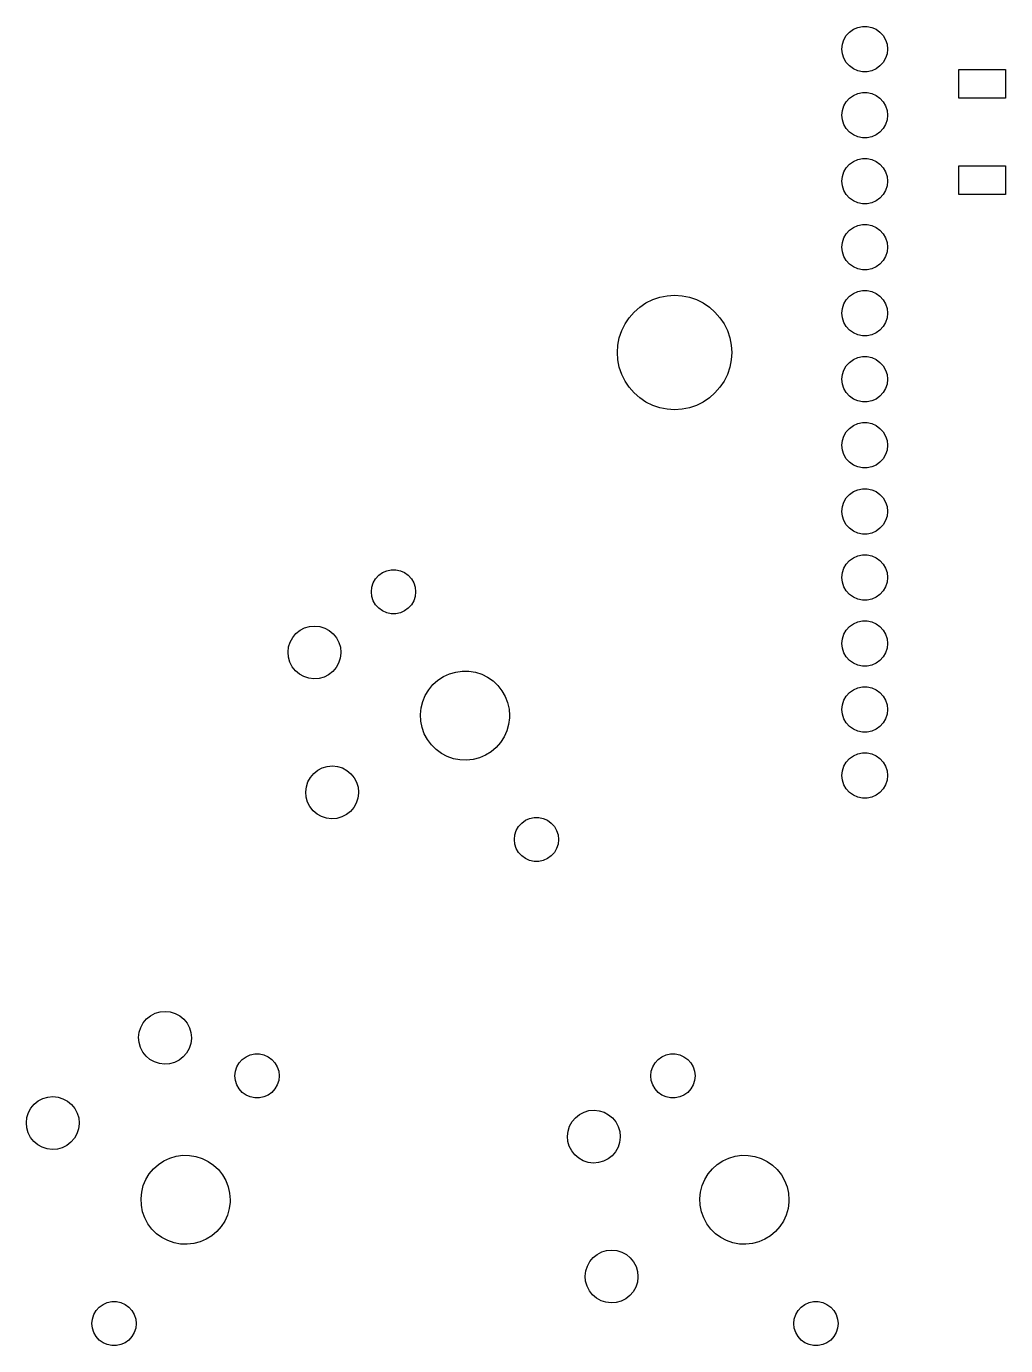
# Model space of a CAD drawing. Extents: x 195 to 313, y -163 to -63.
# Drawn here: x 214.1 to 251.8, y -114 to -63.3 of the extents above; entities that cross this region are included whole.
import ezdxf

# ---------------------------------------------------------------- set-up
doc = ezdxf.new("R2010")
doc.units = 0
doc.layers.add('BLACK', color=7, linetype='CONTINUOUS')

msp = doc.modelspace()

# ---------------------------------------------------------------- linework, layer by layer
at = {"layer": 'BLACK', "linetype": 'CONTINUOUS'}
for p, q in [((245.794, -63.4733), (245.942, -63.3656)), ((245.942, -63.3656), (246.109, -63.2911)), ((246.109, -63.2911), (246.288, -63.253)), ((246.288, -63.253), (246.472, -63.253)), ((246.472, -63.253), (246.651, -63.2911)), ((246.651, -63.2911), (246.818, -63.3656)), ((246.818, -63.3656), (246.966, -63.4733)), ((245.523, -63.9423), (245.579, -63.7681)), ((245.579, -63.7681), (245.671, -63.6095)), ((245.671, -63.6095), (245.794, -63.4733)), ((246.966, -63.4733), (247.089, -63.6095)), ((247.089, -63.6095), (247.181, -63.7681)), ((247.181, -63.7681), (247.237, -63.9423)), ((245.504, -64.1245), (245.523, -63.9423)), ((245.523, -64.3067), (245.504, -64.1245)), ((245.579, -64.481), (245.523, -64.3067)), ((247.237, -64.3067), (247.181, -64.481)), ((247.237, -63.9423), (247.256, -64.1245)), ((247.256, -64.1245), (247.237, -64.3067)), ((245.671, -64.6396), (245.579, -64.481)), ((245.794, -64.7758), (245.671, -64.6396)), ((245.942, -64.8834), (245.794, -64.7758)), ((246.109, -64.9579), (245.942, -64.8834)), ((246.818, -64.8834), (246.651, -64.9579)), ((246.966, -64.7758), (246.818, -64.8834)), ((247.089, -64.6396), (246.966, -64.7758)), ((247.181, -64.481), (247.089, -64.6396)), ((250, -66.0145), (250, -64.9145)), ((250, -64.9145), (251.8, -64.9145)), ((251.8, -64.9145), (251.8, -66.0145)), ((246.288, -64.996), (246.109, -64.9579)), ((246.472, -64.996), (246.288, -64.996)), ((246.651, -64.9579), (246.472, -64.996)), ((245.794, -66.0133), (245.942, -65.9056)), ((245.942, -65.9056), (246.109, -65.8311)), ((246.109, -65.8311), (246.288, -65.793)), ((246.288, -65.793), (246.472, -65.793)), ((246.472, -65.793), (246.651, -65.8311)), ((246.651, -65.8311), (246.818, -65.9056)), ((246.818, -65.9056), (246.966, -66.0133)), ((245.523, -66.4823), (245.579, -66.3081)), ((245.579, -66.3081), (245.671, -66.1495)), ((245.671, -66.1495), (245.794, -66.0133)), ((246.966, -66.0133), (247.089, -66.1495)), ((247.089, -66.1495), (247.181, -66.3081)), ((247.181, -66.3081), (247.237, -66.4823)), ((251.8, -66.0145), (250, -66.0145)), ((245.504, -66.6645), (245.523, -66.4823)), ((245.523, -66.8467), (245.504, -66.6645)), ((245.579, -67.021), (245.523, -66.8467)), ((247.237, -66.8467), (247.181, -67.021)), ((247.237, -66.4823), (247.256, -66.6645)), ((247.256, -66.6645), (247.237, -66.8467)), ((245.671, -67.1796), (245.579, -67.021)), ((245.794, -67.3158), (245.671, -67.1796)), ((245.942, -67.4234), (245.794, -67.3158)), ((246.109, -67.4979), (245.942, -67.4234)), ((246.818, -67.4234), (246.651, -67.4979)), ((246.966, -67.3158), (246.818, -67.4234)), ((247.089, -67.1796), (246.966, -67.3158)), ((247.181, -67.021), (247.089, -67.1796)), ((246.288, -67.536), (246.109, -67.4979)), ((246.472, -67.536), (246.288, -67.536)), ((246.651, -67.4979), (246.472, -67.536)), ((245.794, -68.5533), (245.942, -68.4456)), ((245.942, -68.4456), (246.109, -68.3711)), ((246.109, -68.3711), (246.288, -68.333)), ((246.288, -68.333), (246.472, -68.333)), ((246.472, -68.333), (246.651, -68.3711)), ((246.651, -68.3711), (246.818, -68.4456)), ((246.818, -68.4456), (246.966, -68.5533)), ((245.523, -69.0223), (245.579, -68.8481)), ((245.579, -68.8481), (245.671, -68.6895)), ((245.671, -68.6895), (245.794, -68.5533)), ((246.966, -68.5533), (247.089, -68.6895)), ((247.089, -68.6895), (247.181, -68.8481)), ((247.181, -68.8481), (247.237, -69.0223)), ((250, -69.7145), (250, -68.6145)), ((250, -68.6145), (251.8, -68.6145)), ((251.8, -68.6145), (251.8, -69.7145)), ((245.504, -69.2045), (245.523, -69.0223)), ((245.523, -69.3867), (245.504, -69.2045)), ((245.579, -69.561), (245.523, -69.3867)), ((247.237, -69.3867), (247.181, -69.561)), ((247.237, -69.0223), (247.256, -69.2045)), ((247.256, -69.2045), (247.237, -69.3867)), ((245.671, -69.7196), (245.579, -69.561)), ((245.794, -69.8558), (245.671, -69.7196)), ((245.942, -69.9634), (245.794, -69.8558)), ((246.109, -70.0379), (245.942, -69.9634)), ((246.818, -69.9634), (246.651, -70.0379)), ((246.966, -69.8558), (246.818, -69.9634)), ((247.089, -69.7196), (246.966, -69.8558)), ((247.181, -69.561), (247.089, -69.7196)), ((251.8, -69.7145), (250, -69.7145)), ((246.288, -70.076), (246.109, -70.0379)), ((246.472, -70.076), (246.288, -70.076)), ((246.651, -70.0379), (246.472, -70.076)), ((245.794, -71.0933), (245.942, -70.9856)), ((245.942, -70.9856), (246.109, -70.9111)), ((246.109, -70.9111), (246.288, -70.873)), ((246.288, -70.873), (246.472, -70.873)), ((246.472, -70.873), (246.651, -70.9111)), ((246.651, -70.9111), (246.818, -70.9856)), ((246.818, -70.9856), (246.966, -71.0933)), ((245.523, -71.5623), (245.579, -71.3881)), ((245.579, -71.3881), (245.671, -71.2295)), ((245.671, -71.2295), (245.794, -71.0933)), ((246.966, -71.0933), (247.089, -71.2295)), ((247.089, -71.2295), (247.181, -71.3881)), ((247.181, -71.3881), (247.237, -71.5623)), ((245.504, -71.7445), (245.523, -71.5623)), ((245.523, -71.9267), (245.504, -71.7445)), ((245.579, -72.101), (245.523, -71.9267)), ((247.237, -71.9267), (247.181, -72.101)), ((247.237, -71.5623), (247.256, -71.7445)), ((247.256, -71.7445), (247.237, -71.9267)), ((245.671, -72.2596), (245.579, -72.101)), ((245.794, -72.3958), (245.671, -72.2596)), ((245.942, -72.5034), (245.794, -72.3958)), ((246.109, -72.5779), (245.942, -72.5034)), ((246.818, -72.5034), (246.651, -72.5779)), ((246.966, -72.3958), (246.818, -72.5034)), ((247.089, -72.2596), (246.966, -72.3958)), ((247.181, -72.101), (247.089, -72.2596)), ((246.288, -72.616), (246.109, -72.5779)), ((246.472, -72.616), (246.288, -72.616)), ((246.651, -72.5779), (246.472, -72.616)), ((245.794, -73.6333), (245.942, -73.5256)), ((245.942, -73.5256), (246.109, -73.4511)), ((246.109, -73.4511), (246.288, -73.413)), ((246.288, -73.413), (246.472, -73.413)), ((246.472, -73.413), (246.651, -73.4511)), ((246.651, -73.4511), (246.818, -73.5256)), ((246.818, -73.5256), (246.966, -73.6333)), ((237.507, -74.2394), (237.723, -74.0496)), ((237.723, -74.0496), (237.962, -73.8897)), ((237.962, -73.8897), (238.221, -73.7625)), ((238.221, -73.7625), (238.493, -73.67)), ((238.493, -73.67), (238.775, -73.6138)), ((238.775, -73.6138), (239.062, -73.595)), ((239.062, -73.595), (239.35, -73.6138)), ((239.35, -73.6138), (239.632, -73.67)), ((239.632, -73.67), (239.904, -73.7625)), ((239.904, -73.7625), (240.162, -73.8897)), ((240.162, -73.8897), (240.402, -74.0496)), ((240.402, -74.0496), (240.618, -74.2394)), ((245.523, -74.1023), (245.579, -73.9281)), ((245.579, -73.9281), (245.671, -73.7695)), ((245.671, -73.7695), (245.794, -73.6333)), ((246.966, -73.6333), (247.089, -73.7695)), ((247.089, -73.7695), (247.181, -73.9281)), ((247.181, -73.9281), (247.237, -74.1023)), ((237.157, -74.695), (237.317, -74.4557)), ((237.317, -74.4557), (237.507, -74.2394)), ((240.618, -74.2394), (240.808, -74.4557)), ((240.808, -74.4557), (240.968, -74.695)), ((245.504, -74.2845), (245.523, -74.1023)), ((245.523, -74.4667), (245.504, -74.2845)), ((245.579, -74.641), (245.523, -74.4667)), ((247.237, -74.4667), (247.181, -74.641)), ((247.237, -74.1023), (247.256, -74.2845)), ((247.256, -74.2845), (247.237, -74.4667)), ((236.937, -75.2256), (237.03, -74.9531)), ((237.03, -74.9531), (237.157, -74.695)), ((240.968, -74.695), (241.095, -74.9531)), ((241.095, -74.9531), (241.188, -75.2256)), ((245.671, -74.7996), (245.579, -74.641)), ((245.794, -74.9358), (245.671, -74.7996)), ((245.942, -75.0434), (245.794, -74.9358)), ((246.109, -75.1179), (245.942, -75.0434)), ((246.818, -75.0434), (246.651, -75.1179)), ((246.966, -74.9358), (246.818, -75.0434)), ((247.089, -74.7996), (246.966, -74.9358)), ((247.181, -74.641), (247.089, -74.7996)), ((236.862, -75.795), (236.881, -75.5078)), ((236.881, -75.5078), (236.937, -75.2256)), ((241.188, -75.2256), (241.244, -75.5078)), ((241.244, -75.5078), (241.262, -75.795)), ((246.288, -75.156), (246.109, -75.1179)), ((246.472, -75.156), (246.288, -75.156)), ((246.651, -75.1179), (246.472, -75.156)), ((236.881, -76.0822), (236.862, -75.795)), ((236.937, -76.3644), (236.881, -76.0822)), ((241.244, -76.0822), (241.188, -76.3644)), ((241.262, -75.795), (241.244, -76.0822)), ((245.794, -76.1733), (245.942, -76.0656)), ((245.942, -76.0656), (246.109, -75.9911)), ((246.109, -75.9911), (246.288, -75.953)), ((246.288, -75.953), (246.472, -75.953)), ((246.472, -75.953), (246.651, -75.9911)), ((246.651, -75.9911), (246.818, -76.0656)), ((246.818, -76.0656), (246.966, -76.1733)), ((237.03, -76.6369), (236.937, -76.3644)), ((241.188, -76.3644), (241.095, -76.6369)), ((245.523, -76.6423), (245.579, -76.4681)), ((245.579, -76.4681), (245.671, -76.3095)), ((245.671, -76.3095), (245.794, -76.1733)), ((246.966, -76.1733), (247.089, -76.3095)), ((247.089, -76.3095), (247.181, -76.4681)), ((247.181, -76.4681), (247.237, -76.6423)), ((237.157, -76.895), (237.03, -76.6369)), ((237.317, -77.1343), (237.157, -76.895)), ((240.968, -76.895), (240.808, -77.1343)), ((241.095, -76.6369), (240.968, -76.895)), ((245.504, -76.8245), (245.523, -76.6423)), ((245.523, -77.0067), (245.504, -76.8245)), ((245.579, -77.181), (245.523, -77.0067)), ((247.237, -77.0067), (247.181, -77.181)), ((247.237, -76.6423), (247.256, -76.8245)), ((247.256, -76.8245), (247.237, -77.0067)), ((237.507, -77.3506), (237.317, -77.1343)), ((237.723, -77.5404), (237.507, -77.3506)), ((237.962, -77.7003), (237.723, -77.5404)), ((240.402, -77.5404), (240.162, -77.7003)), ((240.618, -77.3506), (240.402, -77.5404)), ((240.808, -77.1343), (240.618, -77.3506)), ((245.671, -77.3396), (245.579, -77.181)), ((245.794, -77.4758), (245.671, -77.3396)), ((245.942, -77.5834), (245.794, -77.4758)), ((246.109, -77.6579), (245.942, -77.5834)), ((246.818, -77.5834), (246.651, -77.6579)), ((246.966, -77.4758), (246.818, -77.5834)), ((247.089, -77.3396), (246.966, -77.4758)), ((247.181, -77.181), (247.089, -77.3396)), ((238.221, -77.8275), (237.962, -77.7003)), ((238.493, -77.92), (238.221, -77.8275)), ((238.775, -77.9762), (238.493, -77.92)), ((239.062, -77.995), (238.775, -77.9762)), ((239.35, -77.9762), (239.062, -77.995)), ((239.632, -77.92), (239.35, -77.9762)), ((239.904, -77.8275), (239.632, -77.92)), ((240.162, -77.7003), (239.904, -77.8275)), ((246.288, -77.696), (246.109, -77.6579)), ((246.472, -77.696), (246.288, -77.696)), ((246.651, -77.6579), (246.472, -77.696)), ((245.794, -78.7133), (245.942, -78.6056)), ((245.942, -78.6056), (246.109, -78.5311)), ((246.109, -78.5311), (246.288, -78.493)), ((246.288, -78.493), (246.472, -78.493)), ((246.472, -78.493), (246.651, -78.5311)), ((246.651, -78.5311), (246.818, -78.6056)), ((246.818, -78.6056), (246.966, -78.7133)), ((245.523, -79.1823), (245.579, -79.0081)), ((245.579, -79.0081), (245.671, -78.8495)), ((245.671, -78.8495), (245.794, -78.7133)), ((246.966, -78.7133), (247.089, -78.8495)), ((247.089, -78.8495), (247.181, -79.0081)), ((247.181, -79.0081), (247.237, -79.1823)), ((245.504, -79.3645), (245.523, -79.1823)), ((245.523, -79.5467), (245.504, -79.3645)), ((245.579, -79.721), (245.523, -79.5467)), ((247.237, -79.5467), (247.181, -79.721)), ((247.237, -79.1823), (247.256, -79.3645)), ((247.256, -79.3645), (247.237, -79.5467)), ((245.671, -79.8796), (245.579, -79.721)), ((245.794, -80.0158), (245.671, -79.8796)), ((245.942, -80.1234), (245.794, -80.0158)), ((246.109, -80.1979), (245.942, -80.1234)), ((246.818, -80.1234), (246.651, -80.1979)), ((246.966, -80.0158), (246.818, -80.1234)), ((247.089, -79.8796), (246.966, -80.0158)), ((247.181, -79.721), (247.089, -79.8796)), ((246.288, -80.236), (246.109, -80.1979)), ((246.472, -80.236), (246.288, -80.236)), ((246.651, -80.1979), (246.472, -80.236)), ((245.794, -81.2533), (245.942, -81.1456)), ((245.942, -81.1456), (246.109, -81.0711)), ((246.109, -81.0711), (246.288, -81.033)), ((246.288, -81.033), (246.472, -81.033)), ((246.472, -81.033), (246.651, -81.0711)), ((246.651, -81.0711), (246.818, -81.1456)), ((246.818, -81.1456), (246.966, -81.2533)), ((245.523, -81.7223), (245.579, -81.5481)), ((245.579, -81.5481), (245.671, -81.3895)), ((245.671, -81.3895), (245.794, -81.2533)), ((246.966, -81.2533), (247.089, -81.3895)), ((247.089, -81.3895), (247.181, -81.5481)), ((247.181, -81.5481), (247.237, -81.7223)), ((245.504, -81.9045), (245.523, -81.7223)), ((245.523, -82.0867), (245.504, -81.9045)), ((245.579, -82.261), (245.523, -82.0867)), ((247.237, -82.0867), (247.181, -82.261)), ((247.237, -81.7223), (247.256, -81.9045)), ((247.256, -81.9045), (247.237, -82.0867)), ((245.671, -82.4196), (245.579, -82.261)), ((245.794, -82.5558), (245.671, -82.4196)), ((245.942, -82.6634), (245.794, -82.5558)), ((246.109, -82.7379), (245.942, -82.6634)), ((246.818, -82.6634), (246.651, -82.7379)), ((246.966, -82.5558), (246.818, -82.6634)), ((247.089, -82.4196), (246.966, -82.5558)), ((247.181, -82.261), (247.089, -82.4196)), ((246.288, -82.776), (246.109, -82.7379)), ((246.472, -82.776), (246.288, -82.776)), ((246.651, -82.7379), (246.472, -82.776)), ((245.794, -83.7933), (245.942, -83.6856)), ((245.942, -83.6856), (246.109, -83.6111)), ((246.109, -83.6111), (246.288, -83.573)), ((246.288, -83.573), (246.472, -83.573)), ((246.472, -83.573), (246.651, -83.6111)), ((246.651, -83.6111), (246.818, -83.6856)), ((246.818, -83.6856), (246.966, -83.7933)), ((227.825, -84.26), (227.987, -84.1876)), ((227.987, -84.1876), (228.161, -84.1506)), ((228.161, -84.1506), (228.339, -84.1506)), ((228.339, -84.1506), (228.513, -84.1876)), ((228.513, -84.1876), (228.675, -84.26)), ((245.523, -84.2623), (245.579, -84.0881)), ((245.579, -84.0881), (245.671, -83.9295)), ((245.671, -83.9295), (245.794, -83.7933)), ((246.966, -83.7933), (247.089, -83.9295)), ((247.089, -83.9295), (247.181, -84.0881)), ((247.181, -84.0881), (247.237, -84.2623)), ((227.418, -84.8199), (227.473, -84.6508)), ((227.473, -84.6508), (227.562, -84.4967)), ((227.562, -84.4967), (227.681, -84.3645)), ((227.681, -84.3645), (227.825, -84.26)), ((228.675, -84.26), (228.819, -84.3645)), ((228.819, -84.3645), (228.938, -84.4967)), ((228.938, -84.4967), (229.027, -84.6508)), ((229.027, -84.6508), (229.082, -84.8199)), ((245.504, -84.4445), (245.523, -84.2623)), ((245.523, -84.6267), (245.504, -84.4445)), ((245.579, -84.801), (245.523, -84.6267)), ((247.237, -84.6267), (247.181, -84.801)), ((247.237, -84.2623), (247.256, -84.4445)), ((247.256, -84.4445), (247.237, -84.6267)), ((227.399, -84.9969), (227.418, -84.8199)), ((227.418, -85.1738), (227.399, -84.9969)), ((227.473, -85.343), (227.418, -85.1738)), ((229.082, -85.1738), (229.027, -85.343)), ((229.082, -84.8199), (229.101, -84.9969)), ((229.101, -84.9969), (229.082, -85.1738)), ((245.671, -84.9596), (245.579, -84.801)), ((245.794, -85.0958), (245.671, -84.9596)), ((245.942, -85.2034), (245.794, -85.0958)), ((246.109, -85.2779), (245.942, -85.2034)), ((246.818, -85.2034), (246.651, -85.2779)), ((246.966, -85.0958), (246.818, -85.2034)), ((247.089, -84.9596), (246.966, -85.0958)), ((247.181, -84.801), (247.089, -84.9596)), ((227.562, -85.497), (227.473, -85.343)), ((227.681, -85.6292), (227.562, -85.497)), ((227.825, -85.7338), (227.681, -85.6292)), ((227.987, -85.8061), (227.825, -85.7338)), ((228.675, -85.7338), (228.513, -85.8061)), ((228.819, -85.6292), (228.675, -85.7338)), ((228.938, -85.497), (228.819, -85.6292)), ((229.027, -85.343), (228.938, -85.497)), ((246.288, -85.316), (246.109, -85.2779)), ((246.472, -85.316), (246.288, -85.316)), ((246.651, -85.2779), (246.472, -85.316)), ((228.161, -85.8431), (227.987, -85.8061)), ((228.339, -85.8431), (228.161, -85.8431)), ((228.513, -85.8061), (228.339, -85.8431)), ((245.794, -86.3333), (245.942, -86.2256)), ((245.942, -86.2256), (246.109, -86.1511)), ((246.109, -86.1511), (246.288, -86.113)), ((246.288, -86.113), (246.472, -86.113)), ((246.472, -86.113), (246.651, -86.1511)), ((246.651, -86.1511), (246.818, -86.2256)), ((246.818, -86.2256), (246.966, -86.3333)), ((224.275, -86.9296), (224.371, -86.7559)), ((224.371, -86.7559), (224.498, -86.604)), ((224.498, -86.604), (224.653, -86.4797)), ((224.653, -86.4797), (224.829, -86.3879)), ((224.829, -86.3879), (225.019, -86.3319)), ((225.019, -86.3319), (225.216, -86.3139)), ((225.216, -86.3139), (225.413, -86.3346)), ((225.413, -86.3346), (225.603, -86.3933)), ((225.603, -86.3933), (225.777, -86.4876)), ((225.777, -86.4876), (225.93, -86.614)), ((225.93, -86.614), (226.055, -86.7676)), ((245.523, -86.8023), (245.579, -86.6281)), ((245.579, -86.6281), (245.671, -86.4695)), ((245.671, -86.4695), (245.794, -86.3333)), ((246.966, -86.3333), (247.089, -86.4695)), ((247.089, -86.4695), (247.181, -86.6281)), ((247.181, -86.6281), (247.237, -86.8023)), ((224.193, -87.3157), (224.215, -87.1186)), ((224.215, -87.1186), (224.275, -86.9296)), ((226.055, -86.7676), (226.148, -86.9427)), ((226.148, -86.9427), (226.206, -87.1325)), ((226.206, -87.1325), (226.225, -87.3299)), ((245.504, -86.9845), (245.523, -86.8023)), ((245.523, -87.1667), (245.504, -86.9845)), ((245.579, -87.341), (245.523, -87.1667)), ((247.237, -87.1667), (247.181, -87.341)), ((247.237, -86.8023), (247.256, -86.9845)), ((247.256, -86.9845), (247.237, -87.1667)), ((224.21, -87.5133), (224.193, -87.3157)), ((224.264, -87.7039), (224.21, -87.5133)), ((224.355, -87.8802), (224.264, -87.7039)), ((226.137, -87.7431), (226.039, -87.9155)), ((226.2, -87.555), (226.137, -87.7431)), ((226.225, -87.3582), (226.2, -87.555)), ((226.225, -87.3299), (226.225, -87.3582)), ((245.671, -87.4996), (245.579, -87.341)), ((245.794, -87.6358), (245.671, -87.4996)), ((245.942, -87.7434), (245.794, -87.6358)), ((246.109, -87.8179), (245.942, -87.7434)), ((246.818, -87.7434), (246.651, -87.8179)), ((246.966, -87.6358), (246.818, -87.7434)), ((247.089, -87.4996), (246.966, -87.6358)), ((247.181, -87.341), (247.089, -87.4996)), ((224.478, -88.0356), (224.355, -87.8802)), ((224.629, -88.1642), (224.478, -88.0356)), ((224.802, -88.2609), (224.629, -88.1642)), ((224.991, -88.3222), (224.802, -88.2609)), ((225.577, -88.2771), (225.386, -88.3304)), ((225.754, -88.1877), (225.577, -88.2771)), ((225.91, -88.0656), (225.754, -88.1877)), ((226.039, -87.9155), (225.91, -88.0656)), ((229.956, -88.3998), (230.169, -88.2605)), ((230.169, -88.2605), (230.4, -88.1541)), ((230.4, -88.1541), (230.644, -88.083)), ((230.644, -88.083), (230.895, -88.0487)), ((230.895, -88.0487), (231.149, -88.052)), ((231.149, -88.052), (231.4, -88.0929)), ((231.4, -88.0929), (231.642, -88.1703)), ((231.642, -88.1703), (231.87, -88.2827)), ((246.288, -87.856), (246.109, -87.8179)), ((246.472, -87.856), (246.288, -87.856)), ((246.651, -87.8179), (246.472, -87.856)), ((225.188, -88.3456), (224.991, -88.3222)), ((225.386, -88.3304), (225.188, -88.3456)), ((229.472, -88.9816), (229.604, -88.7644)), ((229.604, -88.7644), (229.767, -88.569)), ((229.767, -88.569), (229.956, -88.3998)), ((231.87, -88.2827), (232.079, -88.4276)), ((232.079, -88.4276), (232.264, -88.6017)), ((232.264, -88.6017), (232.421, -88.8013)), ((245.794, -88.8733), (245.942, -88.7656)), ((245.942, -88.7656), (246.109, -88.6911)), ((246.109, -88.6911), (246.288, -88.653)), ((246.288, -88.653), (246.472, -88.653)), ((246.472, -88.653), (246.651, -88.6911)), ((246.651, -88.6911), (246.818, -88.7656)), ((246.818, -88.7656), (246.966, -88.8733)), ((229.312, -89.4623), (229.374, -89.216)), ((229.374, -89.216), (229.472, -88.9816)), ((232.421, -88.8013), (232.547, -89.0219)), ((232.547, -89.0219), (232.64, -89.2587)), ((232.64, -89.2587), (232.696, -89.5066)), ((245.523, -89.3423), (245.579, -89.1681)), ((245.579, -89.1681), (245.671, -89.0095)), ((245.671, -89.0095), (245.794, -88.8733)), ((246.966, -88.8733), (247.089, -89.0095)), ((247.089, -89.0095), (247.181, -89.1681)), ((247.181, -89.1681), (247.237, -89.3423)), ((229.286, -89.7151), (229.312, -89.4623)), ((229.298, -89.9689), (229.286, -89.7151)), ((232.696, -89.5066), (232.714, -89.76)), ((232.714, -89.76), (232.712, -89.8497)), ((245.504, -89.5245), (245.523, -89.3423)), ((245.523, -89.7067), (245.504, -89.5245)), ((245.579, -89.881), (245.523, -89.7067)), ((247.237, -89.7067), (247.181, -89.881)), ((247.237, -89.3423), (247.256, -89.5245)), ((247.256, -89.5245), (247.237, -89.7067)), ((229.348, -90.2182), (229.298, -89.9689)), ((229.434, -90.4573), (229.348, -90.2182)), ((232.68, -90.1018), (232.611, -90.3464)), ((232.712, -89.8497), (232.68, -90.1018)), ((245.671, -90.0396), (245.579, -89.881)), ((245.794, -90.1758), (245.671, -90.0396)), ((245.942, -90.2834), (245.794, -90.1758)), ((246.109, -90.3579), (245.942, -90.2834)), ((246.818, -90.2834), (246.651, -90.3579)), ((246.966, -90.1758), (246.818, -90.2834)), ((247.089, -90.0396), (246.966, -90.1758)), ((247.181, -89.881), (247.089, -90.0396)), ((229.554, -90.6812), (229.434, -90.4573)), ((229.706, -90.8848), (229.554, -90.6812)), ((232.369, -90.7918), (232.202, -90.9829)), ((232.507, -90.5781), (232.369, -90.7918)), ((232.611, -90.3464), (232.507, -90.5781)), ((246.288, -90.396), (246.109, -90.3579)), ((246.472, -90.396), (246.288, -90.396)), ((246.651, -90.3579), (246.472, -90.396)), ((229.887, -91.0637), (229.706, -90.8848)), ((230.091, -91.214), (229.887, -91.0637)), ((230.316, -91.3323), (230.091, -91.214)), ((231.792, -91.2808), (231.558, -91.3811)), ((232.008, -91.1471), (231.792, -91.2808)), ((232.202, -90.9829), (232.008, -91.1471)), ((245.794, -91.4133), (245.942, -91.3056)), ((245.942, -91.3056), (246.109, -91.2311)), ((246.109, -91.2311), (246.288, -91.193)), ((246.288, -91.193), (246.472, -91.193)), ((246.472, -91.193), (246.651, -91.2311)), ((246.651, -91.2311), (246.818, -91.3056)), ((246.818, -91.3056), (246.966, -91.4133)), ((225.334, -91.8598), (225.51, -91.768)), ((225.51, -91.768), (225.7, -91.712)), ((225.7, -91.712), (225.898, -91.694)), ((225.898, -91.694), (226.095, -91.7148)), ((226.095, -91.7148), (226.284, -91.7734)), ((226.284, -91.7734), (226.459, -91.8677)), ((230.556, -91.4161), (230.316, -91.3323)), ((230.806, -91.4635), (230.556, -91.4161)), ((231.06, -91.4735), (230.806, -91.4635)), ((231.312, -91.4458), (231.06, -91.4735)), ((231.558, -91.3811), (231.312, -91.4458)), ((245.523, -91.8823), (245.579, -91.7081)), ((245.579, -91.7081), (245.671, -91.5495)), ((245.671, -91.5495), (245.794, -91.4133)), ((246.966, -91.4133), (247.089, -91.5495)), ((247.089, -91.5495), (247.181, -91.7081)), ((247.181, -91.7081), (247.237, -91.8823)), ((224.897, -92.4988), (224.957, -92.3098)), ((224.957, -92.3098), (225.052, -92.136)), ((225.052, -92.136), (225.18, -91.9841)), ((225.18, -91.9841), (225.334, -91.8598)), ((226.459, -91.8677), (226.611, -91.9941)), ((226.611, -91.9941), (226.737, -92.1478)), ((226.737, -92.1478), (226.83, -92.3228)), ((226.83, -92.3228), (226.887, -92.5127)), ((245.504, -92.0645), (245.523, -91.8823)), ((245.523, -92.2467), (245.504, -92.0645)), ((245.579, -92.421), (245.523, -92.2467)), ((247.237, -92.2467), (247.181, -92.421)), ((247.237, -91.8823), (247.256, -92.0645)), ((247.256, -92.0645), (247.237, -92.2467)), ((224.875, -92.6958), (224.897, -92.4988)), ((224.891, -92.8934), (224.875, -92.6958)), ((226.906, -92.7384), (226.881, -92.9351)), ((226.887, -92.5127), (226.906, -92.71)), ((226.906, -92.71), (226.906, -92.7384)), ((245.671, -92.5796), (245.579, -92.421)), ((245.794, -92.7158), (245.671, -92.5796)), ((245.942, -92.8234), (245.794, -92.7158)), ((246.109, -92.8979), (245.942, -92.8234)), ((246.818, -92.8234), (246.651, -92.8979)), ((246.966, -92.7158), (246.818, -92.8234)), ((247.089, -92.5796), (246.966, -92.7158)), ((247.181, -92.421), (247.089, -92.5796)), ((224.946, -93.084), (224.891, -92.8934)), ((225.036, -93.2604), (224.946, -93.084)), ((225.16, -93.4158), (225.036, -93.2604)), ((226.721, -93.2957), (226.591, -93.4458)), ((226.819, -93.1232), (226.721, -93.2957)), ((226.881, -92.9351), (226.819, -93.1232)), ((246.288, -92.936), (246.109, -92.8979)), ((246.472, -92.936), (246.288, -92.936)), ((246.651, -92.8979), (246.472, -92.936)), ((225.311, -93.5443), (225.16, -93.4158)), ((225.484, -93.641), (225.311, -93.5443)), ((225.672, -93.7023), (225.484, -93.641)), ((225.869, -93.7258), (225.672, -93.7023)), ((226.067, -93.7106), (225.869, -93.7258)), ((226.258, -93.6572), (226.067, -93.7106)), ((226.435, -93.5678), (226.258, -93.6572)), ((226.591, -93.4458), (226.435, -93.5678)), ((233.181, -93.8908), (233.325, -93.7862)), ((233.325, -93.7862), (233.487, -93.7139)), ((233.487, -93.7139), (233.661, -93.6769)), ((233.661, -93.6769), (233.839, -93.6769)), ((233.839, -93.6769), (234.013, -93.7139)), ((234.013, -93.7139), (234.175, -93.7862)), ((234.175, -93.7862), (234.319, -93.8908)), ((232.899, -94.5231), (232.918, -94.3462)), ((232.918, -94.3462), (232.973, -94.177)), ((232.973, -94.177), (233.062, -94.023)), ((233.062, -94.023), (233.181, -93.8908)), ((234.319, -93.8908), (234.438, -94.023)), ((234.438, -94.023), (234.527, -94.177)), ((234.527, -94.177), (234.582, -94.3462)), ((234.582, -94.3462), (234.601, -94.5231)), ((232.918, -94.7001), (232.899, -94.5231)), ((232.973, -94.8692), (232.918, -94.7001)), ((233.062, -95.0233), (232.973, -94.8692)), ((234.527, -94.8692), (234.438, -95.0233)), ((234.582, -94.7001), (234.527, -94.8692)), ((234.601, -94.5231), (234.582, -94.7001)), ((233.181, -95.1555), (233.062, -95.0233)), ((233.325, -95.26), (233.181, -95.1555)), ((233.487, -95.3324), (233.325, -95.26)), ((233.661, -95.3694), (233.487, -95.3324)), ((233.839, -95.3694), (233.661, -95.3694)), ((234.013, -95.3324), (233.839, -95.3694)), ((234.175, -95.26), (234.013, -95.3324)), ((234.319, -95.1555), (234.175, -95.26)), ((234.438, -95.0233), (234.319, -95.1555)), ((218.621, -101.576), (218.748, -101.424)), ((218.748, -101.424), (218.903, -101.3)), ((218.903, -101.3), (219.079, -101.208)), ((219.079, -101.208), (219.269, -101.152)), ((219.269, -101.152), (219.466, -101.134)), ((219.466, -101.134), (219.663, -101.155)), ((219.663, -101.155), (219.853, -101.213)), ((219.853, -101.213), (220.027, -101.308)), ((220.027, -101.308), (220.18, -101.434)), ((220.18, -101.434), (220.305, -101.588)), ((218.443, -102.136), (218.465, -101.939)), ((218.465, -101.939), (218.525, -101.75)), ((218.525, -101.75), (218.621, -101.576)), ((220.305, -101.588), (220.398, -101.763)), ((220.398, -101.763), (220.456, -101.953)), ((220.456, -101.953), (220.475, -102.15)), ((218.46, -102.333), (218.443, -102.136)), ((218.514, -102.524), (218.46, -102.333)), ((220.45, -102.375), (220.387, -102.563)), ((220.475, -102.178), (220.45, -102.375)), ((220.475, -102.15), (220.475, -102.178)), ((218.605, -102.7), (218.514, -102.524)), ((218.728, -102.856), (218.605, -102.7)), ((218.879, -102.984), (218.728, -102.856)), ((219.052, -103.081), (218.879, -102.984)), ((220.16, -102.886), (220.004, -103.008)), ((220.289, -102.736), (220.16, -102.886)), ((220.387, -102.563), (220.289, -102.736)), ((222.312, -103.117), (222.431, -102.985)), ((222.431, -102.985), (222.575, -102.88)), ((222.575, -102.88), (222.737, -102.808)), ((222.737, -102.808), (222.911, -102.771)), ((222.911, -102.771), (223.089, -102.771)), ((223.089, -102.771), (223.263, -102.808)), ((223.263, -102.808), (223.425, -102.88)), ((223.425, -102.88), (223.569, -102.985)), ((223.569, -102.985), (223.688, -103.117)), ((238.312, -103.117), (238.431, -102.985)), ((238.431, -102.985), (238.575, -102.88)), ((238.575, -102.88), (238.737, -102.808)), ((238.737, -102.808), (238.911, -102.771)), ((238.911, -102.771), (239.089, -102.771)), ((239.089, -102.771), (239.263, -102.808)), ((239.263, -102.808), (239.425, -102.88)), ((239.425, -102.88), (239.569, -102.985)), ((239.569, -102.985), (239.688, -103.117)), ((219.241, -103.142), (219.052, -103.081)), ((219.438, -103.166), (219.241, -103.142)), ((219.636, -103.15), (219.438, -103.166)), ((219.827, -103.097), (219.636, -103.15)), ((220.004, -103.008), (219.827, -103.097)), ((222.149, -103.617), (222.168, -103.44)), ((222.168, -103.44), (222.223, -103.271)), ((222.223, -103.271), (222.312, -103.117)), ((223.688, -103.117), (223.777, -103.271)), ((223.777, -103.271), (223.832, -103.44)), ((223.832, -103.44), (223.851, -103.617)), ((238.149, -103.617), (238.168, -103.44)), ((238.168, -103.44), (238.223, -103.271)), ((238.223, -103.271), (238.312, -103.117)), ((239.688, -103.117), (239.777, -103.271)), ((239.777, -103.271), (239.832, -103.44)), ((239.832, -103.44), (239.851, -103.617)), ((222.168, -103.794), (222.149, -103.617)), ((222.223, -103.963), (222.168, -103.794)), ((222.312, -104.117), (222.223, -103.963)), ((223.777, -103.963), (223.688, -104.117)), ((223.832, -103.794), (223.777, -103.963)), ((223.851, -103.617), (223.832, -103.794)), ((238.168, -103.794), (238.149, -103.617)), ((238.223, -103.963), (238.168, -103.794)), ((238.312, -104.117), (238.223, -103.963)), ((239.777, -103.963), (239.688, -104.117)), ((239.832, -103.794), (239.777, -103.963)), ((239.851, -103.617), (239.832, -103.794)), ((214.584, -104.58), (214.76, -104.488)), ((214.76, -104.488), (214.95, -104.432)), ((214.95, -104.432), (215.148, -104.414)), ((215.148, -104.414), (215.345, -104.435)), ((215.345, -104.435), (215.534, -104.493)), ((215.534, -104.493), (215.709, -104.588)), ((222.431, -104.249), (222.312, -104.117)), ((222.575, -104.354), (222.431, -104.249)), ((222.737, -104.426), (222.575, -104.354)), ((222.911, -104.463), (222.737, -104.426)), ((223.089, -104.463), (222.911, -104.463)), ((223.263, -104.426), (223.089, -104.463)), ((223.425, -104.354), (223.263, -104.426)), ((223.569, -104.249), (223.425, -104.354)), ((223.688, -104.117), (223.569, -104.249)), ((238.431, -104.249), (238.312, -104.117)), ((238.575, -104.354), (238.431, -104.249)), ((238.737, -104.426), (238.575, -104.354)), ((238.911, -104.463), (238.737, -104.426)), ((239.089, -104.463), (238.911, -104.463)), ((239.263, -104.426), (239.089, -104.463)), ((239.425, -104.354), (239.263, -104.426)), ((239.569, -104.249), (239.425, -104.354)), ((239.688, -104.117), (239.569, -104.249)), ((214.207, -105.03), (214.302, -104.856)), ((214.302, -104.856), (214.43, -104.704)), ((214.43, -104.704), (214.584, -104.58)), ((215.709, -104.588), (215.861, -104.714)), ((215.861, -104.714), (215.987, -104.868)), ((215.987, -104.868), (216.08, -105.043)), ((235.403, -105.1), (235.579, -105.008)), ((235.579, -105.008), (235.769, -104.952)), ((235.769, -104.952), (235.966, -104.934)), ((235.966, -104.934), (236.163, -104.955)), ((236.163, -104.955), (236.353, -105.013)), ((236.353, -105.013), (236.527, -105.108)), ((214.125, -105.416), (214.147, -105.219)), ((214.141, -105.613), (214.125, -105.416)), ((214.147, -105.219), (214.207, -105.03)), ((216.08, -105.043), (216.137, -105.233)), ((216.156, -105.458), (216.131, -105.655)), ((216.137, -105.233), (216.156, -105.43)), ((216.156, -105.43), (216.156, -105.458)), ((235.025, -105.55), (235.121, -105.376)), ((235.121, -105.376), (235.248, -105.224)), ((235.248, -105.224), (235.403, -105.1)), ((236.527, -105.108), (236.68, -105.234)), ((236.68, -105.234), (236.805, -105.388)), ((236.805, -105.388), (236.898, -105.563)), ((214.196, -105.804), (214.141, -105.613)), ((214.286, -105.98), (214.196, -105.804)), ((214.41, -106.136), (214.286, -105.98)), ((215.971, -106.016), (215.841, -106.166)), ((216.069, -105.843), (215.971, -106.016)), ((216.131, -105.655), (216.069, -105.843)), ((234.943, -105.936), (234.965, -105.739)), ((234.96, -106.133), (234.943, -105.936)), ((234.965, -105.739), (235.025, -105.55)), ((236.898, -105.563), (236.956, -105.753)), ((236.975, -105.978), (236.95, -106.175)), ((236.956, -105.753), (236.975, -105.95)), ((236.975, -105.95), (236.975, -105.978)), ((214.561, -106.264), (214.41, -106.136)), ((214.734, -106.361), (214.561, -106.264)), ((214.922, -106.422), (214.734, -106.361)), ((215.119, -106.446), (214.922, -106.422)), ((215.317, -106.431), (215.119, -106.446)), ((215.508, -106.377), (215.317, -106.431)), ((215.685, -106.288), (215.508, -106.377)), ((215.841, -106.166), (215.685, -106.288)), ((235.014, -106.324), (234.96, -106.133)), ((235.105, -106.5), (235.014, -106.324)), ((235.228, -106.656), (235.105, -106.5)), ((236.789, -106.536), (236.66, -106.686)), ((236.887, -106.363), (236.789, -106.536)), ((236.95, -106.175), (236.887, -106.363)), ((219.017, -107.189), (219.206, -107.02)), ((219.206, -107.02), (219.419, -106.88)), ((219.419, -106.88), (219.65, -106.774)), ((219.65, -106.774), (219.894, -106.703)), ((219.894, -106.703), (220.145, -106.669)), ((220.145, -106.669), (220.399, -106.672)), ((220.399, -106.672), (220.65, -106.713)), ((220.65, -106.713), (220.892, -106.79)), ((220.892, -106.79), (221.12, -106.903)), ((221.12, -106.903), (221.329, -107.048)), ((221.329, -107.048), (221.514, -107.222)), ((235.379, -106.784), (235.228, -106.656)), ((235.552, -106.881), (235.379, -106.784)), ((235.741, -106.942), (235.552, -106.881)), ((235.938, -106.966), (235.741, -106.942)), ((236.136, -106.95), (235.938, -106.966)), ((236.327, -106.897), (236.136, -106.95)), ((236.504, -106.808), (236.327, -106.897)), ((236.66, -106.686), (236.504, -106.808)), ((240.517, -107.189), (240.706, -107.02)), ((240.706, -107.02), (240.919, -106.88)), ((240.919, -106.88), (241.15, -106.774)), ((241.15, -106.774), (241.394, -106.703)), ((241.394, -106.703), (241.645, -106.669)), ((241.645, -106.669), (241.899, -106.672)), ((241.899, -106.672), (242.15, -106.713)), ((242.15, -106.713), (242.392, -106.79)), ((242.392, -106.79), (242.62, -106.903)), ((242.62, -106.903), (242.829, -107.048)), ((242.829, -107.048), (243.014, -107.222)), ((218.722, -107.602), (218.854, -107.384)), ((218.854, -107.384), (219.017, -107.189)), ((221.514, -107.222), (221.671, -107.421)), ((221.671, -107.421), (221.797, -107.642)), ((240.222, -107.602), (240.354, -107.384)), ((240.354, -107.384), (240.517, -107.189)), ((243.014, -107.222), (243.171, -107.421)), ((243.171, -107.421), (243.297, -107.642)), ((218.562, -108.082), (218.624, -107.836)), ((218.624, -107.836), (218.722, -107.602)), ((221.797, -107.642), (221.89, -107.879)), ((221.89, -107.879), (221.946, -108.127)), ((240.062, -108.082), (240.124, -107.836)), ((240.124, -107.836), (240.222, -107.602)), ((243.297, -107.642), (243.39, -107.879)), ((243.39, -107.879), (243.446, -108.127)), ((218.536, -108.335), (218.562, -108.082)), ((218.548, -108.589), (218.536, -108.335)), ((221.962, -108.47), (221.93, -108.722)), ((221.946, -108.127), (221.964, -108.38)), ((221.964, -108.38), (221.962, -108.47)), ((240.036, -108.335), (240.062, -108.082)), ((240.048, -108.589), (240.036, -108.335)), ((243.462, -108.47), (243.43, -108.722)), ((243.446, -108.127), (243.464, -108.38)), ((243.464, -108.38), (243.462, -108.47)), ((218.598, -108.838), (218.548, -108.589)), ((218.684, -109.077), (218.598, -108.838)), ((218.804, -109.301), (218.684, -109.077)), ((221.861, -108.966), (221.757, -109.198)), ((221.93, -108.722), (221.861, -108.966)), ((240.098, -108.838), (240.048, -108.589)), ((240.184, -109.077), (240.098, -108.838)), ((240.304, -109.301), (240.184, -109.077)), ((243.361, -108.966), (243.257, -109.198)), ((243.43, -108.722), (243.361, -108.966)), ((218.956, -109.505), (218.804, -109.301)), ((219.137, -109.684), (218.956, -109.505)), ((221.619, -109.412), (221.452, -109.603)), ((221.757, -109.198), (221.619, -109.412)), ((240.456, -109.505), (240.304, -109.301)), ((240.637, -109.684), (240.456, -109.505)), ((243.119, -109.412), (242.952, -109.603)), ((243.257, -109.198), (243.119, -109.412)), ((219.341, -109.834), (219.137, -109.684)), ((219.566, -109.952), (219.341, -109.834)), ((219.806, -110.036), (219.566, -109.952)), ((220.056, -110.083), (219.806, -110.036)), ((220.31, -110.093), (220.056, -110.083)), ((220.562, -110.066), (220.31, -110.093)), ((220.808, -110.001), (220.562, -110.066)), ((221.042, -109.901), (220.808, -110.001)), ((221.258, -109.767), (221.042, -109.901)), ((221.452, -109.603), (221.258, -109.767)), ((240.841, -109.834), (240.637, -109.684)), ((241.066, -109.952), (240.841, -109.834)), ((241.306, -110.036), (241.066, -109.952)), ((241.556, -110.083), (241.306, -110.036)), ((241.81, -110.093), (241.556, -110.083)), ((242.062, -110.066), (241.81, -110.093)), ((242.308, -110.001), (242.062, -110.066)), ((242.542, -109.901), (242.308, -110.001)), ((242.758, -109.767), (242.542, -109.901)), ((242.952, -109.603), (242.758, -109.767)), ((235.802, -110.756), (235.93, -110.604)), ((235.93, -110.604), (236.084, -110.48)), ((236.084, -110.48), (236.26, -110.388)), ((236.26, -110.388), (236.45, -110.332)), ((236.45, -110.332), (236.648, -110.314)), ((236.648, -110.314), (236.845, -110.335)), ((236.845, -110.335), (237.034, -110.393)), ((237.034, -110.393), (237.209, -110.488)), ((237.209, -110.488), (237.361, -110.614)), ((235.647, -111.119), (235.707, -110.93)), ((235.707, -110.93), (235.802, -110.756)), ((237.361, -110.614), (237.487, -110.768)), ((237.487, -110.768), (237.58, -110.943)), ((237.58, -110.943), (237.637, -111.133)), ((235.625, -111.316), (235.647, -111.119)), ((235.641, -111.513), (235.625, -111.316)), ((235.696, -111.704), (235.641, -111.513)), ((237.631, -111.555), (237.569, -111.743)), ((237.656, -111.358), (237.631, -111.555)), ((237.637, -111.133), (237.656, -111.33)), ((237.656, -111.33), (237.656, -111.358)), ((235.786, -111.88), (235.696, -111.704)), ((235.91, -112.036), (235.786, -111.88)), ((236.061, -112.164), (235.91, -112.036)), ((237.341, -112.066), (237.185, -112.188)), ((237.471, -111.916), (237.341, -112.066)), ((237.569, -111.743), (237.471, -111.916)), ((216.812, -112.643), (216.931, -112.511)), ((216.931, -112.511), (217.075, -112.406)), ((217.075, -112.406), (217.237, -112.334)), ((217.237, -112.334), (217.411, -112.297)), ((217.411, -112.297), (217.589, -112.297)), ((217.589, -112.297), (217.763, -112.334)), ((217.763, -112.334), (217.925, -112.406)), ((217.925, -112.406), (218.069, -112.511)), ((218.069, -112.511), (218.188, -112.643)), ((236.234, -112.261), (236.061, -112.164)), ((236.422, -112.322), (236.234, -112.261)), ((236.619, -112.346), (236.422, -112.322)), ((236.817, -112.331), (236.619, -112.346)), ((237.008, -112.277), (236.817, -112.331)), ((237.185, -112.188), (237.008, -112.277)), ((243.812, -112.643), (243.931, -112.511)), ((243.931, -112.511), (244.075, -112.406)), ((244.075, -112.406), (244.237, -112.334)), ((244.237, -112.334), (244.411, -112.297)), ((244.411, -112.297), (244.589, -112.297)), ((244.589, -112.297), (244.763, -112.334)), ((244.763, -112.334), (244.925, -112.406)), ((244.925, -112.406), (245.069, -112.511)), ((245.069, -112.511), (245.188, -112.643)), ((216.649, -113.143), (216.668, -112.966)), ((216.668, -112.966), (216.723, -112.797)), ((216.723, -112.797), (216.812, -112.643)), ((218.188, -112.643), (218.277, -112.797)), ((218.277, -112.797), (218.332, -112.966)), ((218.332, -112.966), (218.351, -113.143)), ((243.649, -113.143), (243.668, -112.966)), ((243.668, -112.966), (243.723, -112.797)), ((243.723, -112.797), (243.812, -112.643)), ((245.188, -112.643), (245.277, -112.797)), ((245.277, -112.797), (245.332, -112.966)), ((245.332, -112.966), (245.351, -113.143)), ((216.668, -113.32), (216.649, -113.143)), ((216.723, -113.489), (216.668, -113.32)), ((216.812, -113.643), (216.723, -113.489)), ((216.931, -113.775), (216.812, -113.643)), ((218.188, -113.643), (218.069, -113.775)), ((218.277, -113.489), (218.188, -113.643)), ((218.332, -113.32), (218.277, -113.489)), ((218.351, -113.143), (218.332, -113.32)), ((243.668, -113.32), (243.649, -113.143)), ((243.723, -113.489), (243.668, -113.32)), ((243.812, -113.643), (243.723, -113.489)), ((243.931, -113.775), (243.812, -113.643)), ((245.188, -113.643), (245.069, -113.775)), ((245.277, -113.489), (245.188, -113.643)), ((245.332, -113.32), (245.277, -113.489)), ((245.351, -113.143), (245.332, -113.32)), ((217.075, -113.88), (216.931, -113.775)), ((217.237, -113.952), (217.075, -113.88)), ((217.411, -113.989), (217.237, -113.952)), ((217.589, -113.989), (217.411, -113.989)), ((217.763, -113.952), (217.589, -113.989)), ((217.925, -113.88), (217.763, -113.952)), ((218.069, -113.775), (217.925, -113.88)), ((244.075, -113.88), (243.931, -113.775)), ((244.237, -113.952), (244.075, -113.88)), ((244.411, -113.989), (244.237, -113.952)), ((244.589, -113.989), (244.411, -113.989)), ((244.763, -113.952), (244.589, -113.989)), ((244.925, -113.88), (244.763, -113.952)), ((245.069, -113.775), (244.925, -113.88))]:
    msp.add_line(p, q, dxfattribs=at)

doc.saveas('drawing.dxf')
